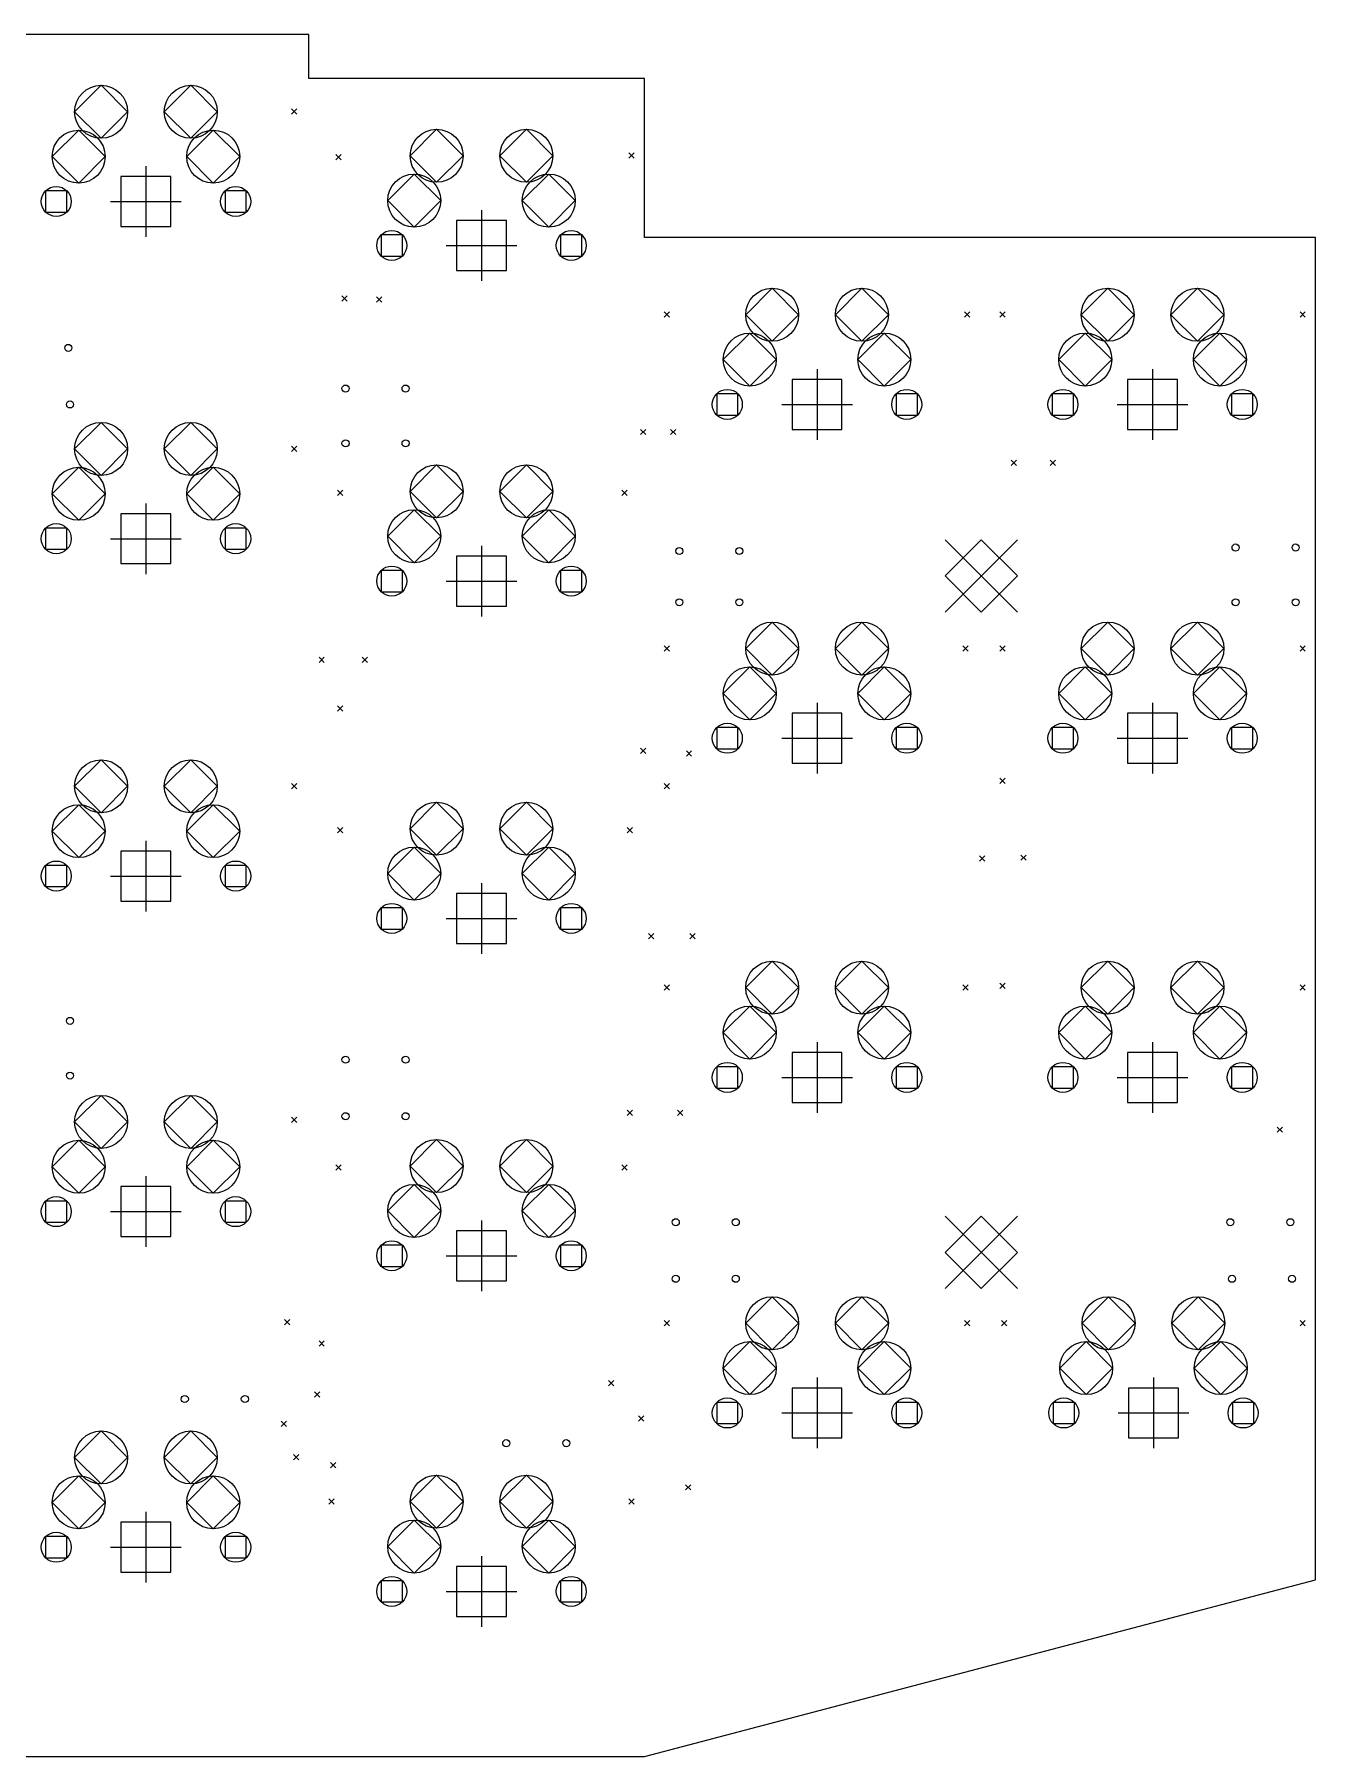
# Model space of a CAD drawing. Extents: x 77 to 225, y -213 to -36.
# Drawn here: x 152.2 to 224.7, y -133.1 to -35.6 of the extents above; entities that cross this region are included whole.
import ezdxf

# ---------------------------------------------------------------- set-up
doc = ezdxf.new("R2010")
doc.units = 0
doc.layers.add('BLACK', color=7, linetype='CONTINUOUS')

msp = doc.modelspace()

# ---------------------------------------------------------------- linework, layer by layer
at = {"layer": 'BLACK', "linetype": 'CONTINUOUS'}
for p, q in [((167.73, -35.552), (149.73, -35.552)), ((167.73, -38.052), (167.73, -35.552)), ((155.96, -38.43), (154.46, -39.93)), ((157.46, -39.93), (155.96, -38.43)), ((161.04, -38.43), (159.54, -39.93)), ((162.54, -39.93), (161.04, -38.43)), ((186.73, -38.052), (167.73, -38.052)), ((186.73, -47.052), (186.73, -38.052)), ((154.46, -39.93), (155.96, -41.43)), ((155.96, -41.43), (157.46, -39.93)), ((159.54, -39.93), (161.04, -41.43)), ((161.04, -41.43), (162.54, -39.93)), ((166.75, -39.76), (167.05, -40.06)), ((167.05, -39.76), (166.75, -40.06)), ((174.96, -40.92), (173.46, -42.42)), ((176.46, -42.42), (174.96, -40.92)), ((180.04, -40.92), (178.54, -42.42)), ((181.54, -42.42), (180.04, -40.92)), ((154.69, -40.97), (153.19, -42.47)), ((156.19, -42.47), (154.69, -40.97)), ((162.31, -40.97), (160.81, -42.47)), ((163.81, -42.47), (162.31, -40.97)), ((153.19, -42.47), (154.69, -43.97)), ((154.69, -43.97), (156.19, -42.47)), ((160.81, -42.47), (162.31, -43.97)), ((162.31, -43.97), (163.81, -42.47)), ((169.25, -42.35), (169.55, -42.65)), ((169.55, -42.35), (169.25, -42.65)), ((173.46, -42.42), (174.96, -43.92)), ((174.96, -43.92), (176.46, -42.42)), ((178.54, -42.42), (180.04, -43.92)), ((180.04, -43.92), (181.54, -42.42)), ((185.85, -42.26), (186.15, -42.56)), ((186.15, -42.26), (185.85, -42.56)), ((159.914, -43.5958), (157.086, -43.5958)), ((157.086, -43.5958), (157.086, -46.4242)), ((158.5, -43.01), (158.5, -47.01)), ((159.914, -46.4242), (159.914, -43.5958)), ((173.69, -43.46), (172.19, -44.96)), ((175.19, -44.96), (173.69, -43.46)), ((181.31, -43.46), (179.81, -44.96)), ((182.81, -44.96), (181.31, -43.46)), ((154.021, -44.409), (152.819, -44.409)), ((152.819, -44.409), (152.819, -45.611)), ((154.021, -45.611), (154.021, -44.409)), ((164.181, -44.409), (162.979, -44.409)), ((162.979, -44.409), (162.979, -45.611)), ((164.181, -45.611), (164.181, -44.409)), ((152.819, -45.611), (154.021, -45.611)), ((156.5, -45.01), (160.5, -45.01)), ((162.979, -45.611), (164.181, -45.611)), ((172.19, -44.96), (173.69, -46.46)), ((173.69, -46.46), (175.19, -44.96)), ((177.5, -45.5), (177.5, -49.5)), ((179.81, -44.96), (181.31, -46.46)), ((181.31, -46.46), (182.81, -44.96)), ((157.086, -46.4242), (159.914, -46.4242)), ((178.914, -46.0858), (176.086, -46.0858)), ((176.086, -46.0858), (176.086, -48.9142)), ((178.914, -48.9142), (178.914, -46.0858)), ((173.021, -46.899), (171.819, -46.899)), ((171.819, -46.899), (171.819, -48.101)), ((173.021, -48.101), (173.021, -46.899)), ((175.5, -47.5), (179.5, -47.5)), ((183.181, -46.899), (181.979, -46.899)), ((181.979, -46.899), (181.979, -48.101)), ((183.181, -48.101), (183.181, -46.899)), ((224.73, -47.052), (186.73, -47.052)), ((224.73, -123.052), (224.73, -47.052)), ((171.819, -48.101), (173.021, -48.101)), ((181.979, -48.101), (183.181, -48.101)), ((176.086, -48.9142), (178.914, -48.9142)), ((169.6, -50.36), (169.9, -50.66)), ((169.9, -50.36), (169.6, -50.66)), ((171.55, -50.41), (171.85, -50.71)), ((171.85, -50.41), (171.55, -50.71)), ((193.96, -49.92), (192.46, -51.42)), ((195.46, -51.42), (193.96, -49.92)), ((199.04, -49.92), (197.54, -51.42)), ((200.54, -51.42), (199.04, -49.92)), ((212.96, -49.92), (211.46, -51.42)), ((214.46, -51.42), (212.96, -49.92)), ((218.04, -49.92), (216.54, -51.42)), ((219.54, -51.42), (218.04, -49.92)), ((187.85, -51.26), (188.15, -51.56)), ((188.15, -51.26), (187.85, -51.56)), ((192.46, -51.42), (193.96, -52.92)), ((193.96, -52.92), (195.46, -51.42)), ((197.54, -51.42), (199.04, -52.92)), ((199.04, -52.92), (200.54, -51.42)), ((204.85, -51.26), (205.15, -51.56)), ((205.15, -51.26), (204.85, -51.56)), ((206.85, -51.26), (207.15, -51.56)), ((207.15, -51.26), (206.85, -51.56)), ((211.46, -51.42), (212.96, -52.92)), ((212.96, -52.92), (214.46, -51.42)), ((216.54, -51.42), (218.04, -52.92)), ((218.04, -52.92), (219.54, -51.42)), ((223.85, -51.26), (224.15, -51.56)), ((224.15, -51.26), (223.85, -51.56)), ((192.69, -52.46), (191.19, -53.96)), ((194.19, -53.96), (192.69, -52.46)), ((200.31, -52.46), (198.81, -53.96)), ((201.81, -53.96), (200.31, -52.46)), ((211.69, -52.46), (210.19, -53.96)), ((213.19, -53.96), (211.69, -52.46)), ((219.31, -52.46), (217.81, -53.96)), ((220.81, -53.96), (219.31, -52.46)), ((191.19, -53.96), (192.69, -55.46)), ((192.69, -55.46), (194.19, -53.96)), ((196.5, -54.5), (196.5, -58.5)), ((198.81, -53.96), (200.31, -55.46)), ((200.31, -55.46), (201.81, -53.96)), ((210.19, -53.96), (211.69, -55.46)), ((211.69, -55.46), (213.19, -53.96)), ((215.5, -54.5), (215.5, -58.5)), ((217.81, -53.96), (219.31, -55.46)), ((219.31, -55.46), (220.81, -53.96)), ((197.914, -55.0858), (195.086, -55.0858)), ((195.086, -55.0858), (195.086, -57.9142)), ((197.914, -57.9142), (197.914, -55.0858)), ((216.914, -55.0858), (214.086, -55.0858)), ((214.086, -55.0858), (214.086, -57.9142)), ((216.914, -57.9142), (216.914, -55.0858)), ((192.021, -55.899), (190.819, -55.899)), ((190.819, -55.899), (190.819, -57.101)), ((192.021, -57.101), (192.021, -55.899)), ((194.5, -56.5), (198.5, -56.5)), ((202.181, -55.899), (200.979, -55.899)), ((200.979, -55.899), (200.979, -57.101)), ((202.181, -57.101), (202.181, -55.899)), ((211.021, -55.899), (209.819, -55.899)), ((209.819, -55.899), (209.819, -57.101)), ((211.021, -57.101), (211.021, -55.899)), ((213.5, -56.5), (217.5, -56.5)), ((221.181, -55.899), (219.979, -55.899)), ((219.979, -55.899), (219.979, -57.101)), ((221.181, -57.101), (221.181, -55.899)), ((155.96, -57.52), (154.46, -59.02)), ((157.46, -59.02), (155.96, -57.52)), ((161.04, -57.52), (159.54, -59.02)), ((162.54, -59.02), (161.04, -57.52)), ((190.819, -57.101), (192.021, -57.101)), ((200.979, -57.101), (202.181, -57.101)), ((209.819, -57.101), (211.021, -57.101)), ((219.979, -57.101), (221.181, -57.101)), ((186.5, -57.91), (186.8, -58.21)), ((186.8, -57.91), (186.5, -58.21)), ((188.2, -57.91), (188.5, -58.21)), ((188.5, -57.91), (188.2, -58.21)), ((195.086, -57.9142), (197.914, -57.9142)), ((214.086, -57.9142), (216.914, -57.9142)), ((154.46, -59.02), (155.96, -60.52)), ((155.96, -60.52), (157.46, -59.02)), ((159.54, -59.02), (161.04, -60.52)), ((161.04, -60.52), (162.54, -59.02)), ((166.75, -58.86), (167.05, -59.16)), ((167.05, -58.86), (166.75, -59.16)), ((154.69, -60.06), (153.19, -61.56)), ((156.19, -61.56), (154.69, -60.06)), ((162.31, -60.06), (160.81, -61.56)), ((163.81, -61.56), (162.31, -60.06)), ((174.96, -59.92), (173.46, -61.42)), ((176.46, -61.42), (174.96, -59.92)), ((180.04, -59.92), (178.54, -61.42)), ((181.54, -61.42), (180.04, -59.92)), ((207.5, -59.66), (207.8, -59.96)), ((207.8, -59.66), (207.5, -59.96)), ((209.7, -59.66), (210, -59.96)), ((210, -59.66), (209.7, -59.96)), ((169.35, -61.35), (169.65, -61.65)), ((169.65, -61.35), (169.35, -61.65)), ((173.46, -61.42), (174.96, -62.92)), ((174.96, -62.92), (176.46, -61.42)), ((178.54, -61.42), (180.04, -62.92)), ((180.04, -62.92), (181.54, -61.42)), ((185.45, -61.35), (185.75, -61.65)), ((185.75, -61.35), (185.45, -61.65)), ((153.19, -61.56), (154.69, -63.06)), ((154.69, -63.06), (156.19, -61.56)), ((158.5, -62.1), (158.5, -66.1)), ((160.81, -61.56), (162.31, -63.06)), ((162.31, -63.06), (163.81, -61.56)), ((159.914, -62.6858), (157.086, -62.6858)), ((157.086, -62.6858), (157.086, -65.5142)), ((159.914, -65.5142), (159.914, -62.6858)), ((173.69, -62.46), (172.19, -63.96)), ((175.19, -63.96), (173.69, -62.46)), ((181.31, -62.46), (179.81, -63.96)), ((182.81, -63.96), (181.31, -62.46)), ((154.021, -63.499), (152.819, -63.499)), ((152.819, -63.499), (152.819, -64.701)), ((154.021, -64.701), (154.021, -63.499)), ((156.5, -64.1), (160.5, -64.1)), ((164.181, -63.499), (162.979, -63.499)), ((162.979, -63.499), (162.979, -64.701)), ((164.181, -64.701), (164.181, -63.499)), ((172.19, -63.96), (173.69, -65.46)), ((173.69, -65.46), (175.19, -63.96)), ((179.81, -63.96), (181.31, -65.46)), ((181.31, -65.46), (182.81, -63.96)), ((203.75, -64.16), (207.85, -68.26)), ((207.85, -64.16), (203.75, -68.26)), ((205.8, -64.16), (203.75, -66.21)), ((207.85, -66.21), (205.8, -64.16)), ((152.819, -64.701), (154.021, -64.701)), ((162.979, -64.701), (164.181, -64.701)), ((178.914, -65.0858), (176.086, -65.0858)), ((176.086, -65.0858), (176.086, -67.9142)), ((177.5, -64.5), (177.5, -68.5)), ((178.914, -67.9142), (178.914, -65.0858)), ((157.086, -65.5142), (159.914, -65.5142)), ((173.021, -65.899), (171.819, -65.899)), ((171.819, -65.899), (171.819, -67.101)), ((173.021, -67.101), (173.021, -65.899)), ((183.181, -65.899), (181.979, -65.899)), ((181.979, -65.899), (181.979, -67.101)), ((183.181, -67.101), (183.181, -65.899)), ((203.75, -66.21), (205.8, -68.26)), ((205.8, -68.26), (207.85, -66.21)), ((171.819, -67.101), (173.021, -67.101)), ((175.5, -66.5), (179.5, -66.5)), ((181.979, -67.101), (183.181, -67.101)), ((176.086, -67.9142), (178.914, -67.9142)), ((193.96, -68.82), (192.46, -70.32)), ((195.46, -70.32), (193.96, -68.82)), ((199.04, -68.82), (197.54, -70.32)), ((200.54, -70.32), (199.04, -68.82)), ((212.96, -68.82), (211.46, -70.32)), ((214.46, -70.32), (212.96, -68.82)), ((218.04, -68.82), (216.54, -70.32)), ((219.54, -70.32), (218.04, -68.82)), ((187.85, -70.16), (188.15, -70.46)), ((188.15, -70.16), (187.85, -70.46)), ((204.75, -70.16), (205.05, -70.46)), ((205.05, -70.16), (204.75, -70.46)), ((206.85, -70.16), (207.15, -70.46)), ((207.15, -70.16), (206.85, -70.46)), ((223.85, -70.16), (224.15, -70.46)), ((224.15, -70.16), (223.85, -70.46)), ((168.3, -70.81), (168.6, -71.11)), ((168.6, -70.81), (168.3, -71.11)), ((170.75, -70.81), (171.05, -71.11)), ((171.05, -70.81), (170.75, -71.11)), ((192.46, -70.32), (193.96, -71.82)), ((193.96, -71.82), (195.46, -70.32)), ((197.54, -70.32), (199.04, -71.82)), ((199.04, -71.82), (200.54, -70.32)), ((211.46, -70.32), (212.96, -71.82)), ((212.96, -71.82), (214.46, -70.32)), ((216.54, -70.32), (218.04, -71.82)), ((218.04, -71.82), (219.54, -70.32)), ((192.69, -71.36), (191.19, -72.86)), ((194.19, -72.86), (192.69, -71.36)), ((200.31, -71.36), (198.81, -72.86)), ((201.81, -72.86), (200.31, -71.36)), ((211.69, -71.36), (210.19, -72.86)), ((213.19, -72.86), (211.69, -71.36)), ((219.31, -71.36), (217.81, -72.86)), ((220.81, -72.86), (219.31, -71.36)), ((191.19, -72.86), (192.69, -74.36)), ((192.69, -74.36), (194.19, -72.86)), ((198.81, -72.86), (200.31, -74.36)), ((200.31, -74.36), (201.81, -72.86)), ((210.19, -72.86), (211.69, -74.36)), ((211.69, -74.36), (213.19, -72.86)), ((217.81, -72.86), (219.31, -74.36)), ((219.31, -74.36), (220.81, -72.86)), ((169.35, -73.56), (169.65, -73.86)), ((169.65, -73.56), (169.35, -73.86)), ((197.914, -73.9858), (195.086, -73.9858)), ((195.086, -73.9858), (195.086, -76.8142)), ((196.5, -73.4), (196.5, -77.4)), ((197.914, -76.8142), (197.914, -73.9858)), ((216.914, -73.9858), (214.086, -73.9858)), ((214.086, -73.9858), (214.086, -76.8142)), ((215.5, -73.4), (215.5, -77.4)), ((216.914, -76.8142), (216.914, -73.9858)), ((192.021, -74.799), (190.819, -74.799)), ((190.819, -74.799), (190.819, -76.001)), ((192.021, -76.001), (192.021, -74.799)), ((202.181, -74.799), (200.979, -74.799)), ((200.979, -74.799), (200.979, -76.001)), ((202.181, -76.001), (202.181, -74.799)), ((211.021, -74.799), (209.819, -74.799)), ((209.819, -74.799), (209.819, -76.001)), ((211.021, -76.001), (211.021, -74.799)), ((221.181, -74.799), (219.979, -74.799)), ((219.979, -74.799), (219.979, -76.001)), ((221.181, -76.001), (221.181, -74.799)), ((186.5, -75.96), (186.8, -76.26)), ((186.8, -75.96), (186.5, -76.26)), ((190.819, -76.001), (192.021, -76.001)), ((194.5, -75.4), (198.5, -75.4)), ((200.979, -76.001), (202.181, -76.001)), ((209.819, -76.001), (211.021, -76.001)), ((213.5, -75.4), (217.5, -75.4)), ((219.979, -76.001), (221.181, -76.001)), ((155.96, -76.62), (154.46, -78.12)), ((157.46, -78.12), (155.96, -76.62)), ((161.04, -76.62), (159.54, -78.12)), ((162.54, -78.12), (161.04, -76.62)), ((189.1, -76.11), (189.4, -76.41)), ((189.4, -76.11), (189.1, -76.41)), ((195.086, -76.8142), (197.914, -76.8142)), ((214.086, -76.8142), (216.914, -76.8142)), ((166.75, -77.96), (167.05, -78.26)), ((167.05, -77.96), (166.75, -78.26)), ((187.85, -77.96), (188.15, -78.26)), ((188.15, -77.96), (187.85, -78.26)), ((206.85, -77.66), (207.15, -77.96)), ((207.15, -77.66), (206.85, -77.96)), ((154.46, -78.12), (155.96, -79.62)), ((155.96, -79.62), (157.46, -78.12)), ((159.54, -78.12), (161.04, -79.62)), ((161.04, -79.62), (162.54, -78.12)), ((154.69, -79.16), (153.19, -80.66)), ((156.19, -80.66), (154.69, -79.16)), ((162.31, -79.16), (160.81, -80.66)), ((163.81, -80.66), (162.31, -79.16)), ((174.96, -79.02), (173.46, -80.52)), ((176.46, -80.52), (174.96, -79.02)), ((180.04, -79.02), (178.54, -80.52)), ((181.54, -80.52), (180.04, -79.02)), ((153.19, -80.66), (154.69, -82.16)), ((154.69, -82.16), (156.19, -80.66)), ((160.81, -80.66), (162.31, -82.16)), ((162.31, -82.16), (163.81, -80.66)), ((169.35, -80.45), (169.65, -80.75)), ((169.65, -80.45), (169.35, -80.75)), ((173.46, -80.52), (174.96, -82.02)), ((174.96, -82.02), (176.46, -80.52)), ((178.54, -80.52), (180.04, -82.02)), ((180.04, -82.02), (181.54, -80.52)), ((185.75, -80.45), (186.05, -80.75)), ((186.05, -80.45), (185.75, -80.75)), ((159.914, -81.7858), (157.086, -81.7858)), ((157.086, -81.7858), (157.086, -84.6142)), ((158.5, -81.2), (158.5, -85.2)), ((159.914, -84.6142), (159.914, -81.7858)), ((173.69, -81.56), (172.19, -83.06)), ((175.19, -83.06), (173.69, -81.56)), ((181.31, -81.56), (179.81, -83.06)), ((182.81, -83.06), (181.31, -81.56)), ((154.021, -82.599), (152.819, -82.599)), ((152.819, -82.599), (152.819, -83.801)), ((154.021, -83.801), (154.021, -82.599)), ((164.181, -82.599), (162.979, -82.599)), ((162.979, -82.599), (162.979, -83.801)), ((164.181, -83.801), (164.181, -82.599)), ((205.7, -82.06), (206, -82.36)), ((206, -82.06), (205.7, -82.36)), ((208.05, -82.01), (208.35, -82.31)), ((208.35, -82.01), (208.05, -82.31)), ((152.819, -83.801), (154.021, -83.801)), ((156.5, -83.2), (160.5, -83.2)), ((162.979, -83.801), (164.181, -83.801)), ((172.19, -83.06), (173.69, -84.56)), ((173.69, -84.56), (175.19, -83.06)), ((177.5, -83.6), (177.5, -87.6)), ((179.81, -83.06), (181.31, -84.56)), ((181.31, -84.56), (182.81, -83.06)), ((157.086, -84.6142), (159.914, -84.6142)), ((178.914, -84.1858), (176.086, -84.1858)), ((176.086, -84.1858), (176.086, -87.0142)), ((178.914, -87.0142), (178.914, -84.1858)), ((173.021, -84.999), (171.819, -84.999)), ((171.819, -84.999), (171.819, -86.201)), ((173.021, -86.201), (173.021, -84.999)), ((175.5, -85.6), (179.5, -85.6)), ((183.181, -84.999), (181.979, -84.999)), ((181.979, -84.999), (181.979, -86.201)), ((183.181, -86.201), (183.181, -84.999)), ((171.819, -86.201), (173.021, -86.201)), ((181.979, -86.201), (183.181, -86.201)), ((186.95, -86.46), (187.25, -86.76)), ((187.25, -86.46), (186.95, -86.76)), ((189.3, -86.46), (189.6, -86.76)), ((189.6, -86.46), (189.3, -86.76)), ((176.086, -87.0142), (178.914, -87.0142)), ((193.96, -88.02), (192.46, -89.52)), ((195.46, -89.52), (193.96, -88.02)), ((199.04, -88.02), (197.54, -89.52)), ((200.54, -89.52), (199.04, -88.02)), ((212.96, -88.02), (211.46, -89.52)), ((214.46, -89.52), (212.96, -88.02)), ((218.04, -88.02), (216.54, -89.52)), ((219.54, -89.52), (218.04, -88.02)), ((187.85, -89.36), (188.15, -89.66)), ((188.15, -89.36), (187.85, -89.66)), ((192.46, -89.52), (193.96, -91.02)), ((193.96, -91.02), (195.46, -89.52)), ((197.54, -89.52), (199.04, -91.02)), ((199.04, -91.02), (200.54, -89.52)), ((204.75, -89.36), (205.05, -89.66)), ((205.05, -89.36), (204.75, -89.66)), ((206.85, -89.26), (207.15, -89.56)), ((207.15, -89.26), (206.85, -89.56)), ((211.46, -89.52), (212.96, -91.02)), ((212.96, -91.02), (214.46, -89.52)), ((216.54, -89.52), (218.04, -91.02)), ((218.04, -91.02), (219.54, -89.52)), ((223.85, -89.36), (224.15, -89.66)), ((224.15, -89.36), (223.85, -89.66)), ((192.69, -90.56), (191.19, -92.06)), ((194.19, -92.06), (192.69, -90.56)), ((200.31, -90.56), (198.81, -92.06)), ((201.81, -92.06), (200.31, -90.56)), ((211.69, -90.56), (210.19, -92.06)), ((213.19, -92.06), (211.69, -90.56)), ((219.31, -90.56), (217.81, -92.06)), ((220.81, -92.06), (219.31, -90.56)), ((191.19, -92.06), (192.69, -93.56)), ((192.69, -93.56), (194.19, -92.06)), ((196.5, -92.6), (196.5, -96.6)), ((198.81, -92.06), (200.31, -93.56)), ((200.31, -93.56), (201.81, -92.06)), ((210.19, -92.06), (211.69, -93.56)), ((211.69, -93.56), (213.19, -92.06)), ((215.5, -92.6), (215.5, -96.6)), ((217.81, -92.06), (219.31, -93.56)), ((219.31, -93.56), (220.81, -92.06)), ((197.914, -93.1858), (195.086, -93.1858)), ((195.086, -93.1858), (195.086, -96.0142)), ((197.914, -96.0142), (197.914, -93.1858)), ((216.914, -93.1858), (214.086, -93.1858)), ((214.086, -93.1858), (214.086, -96.0142)), ((216.914, -96.0142), (216.914, -93.1858)), ((192.021, -93.999), (190.819, -93.999)), ((190.819, -93.999), (190.819, -95.201)), ((192.021, -95.201), (192.021, -93.999)), ((202.181, -93.999), (200.979, -93.999)), ((200.979, -93.999), (200.979, -95.201)), ((202.181, -95.201), (202.181, -93.999)), ((211.021, -93.999), (209.819, -93.999)), ((209.819, -93.999), (209.819, -95.201)), ((211.021, -95.201), (211.021, -93.999)), ((221.181, -93.999), (219.979, -93.999)), ((219.979, -93.999), (219.979, -95.201)), ((221.181, -95.201), (221.181, -93.999)), ((190.819, -95.201), (192.021, -95.201)), ((194.5, -94.6), (198.5, -94.6)), ((200.979, -95.201), (202.181, -95.201)), ((209.819, -95.201), (211.021, -95.201)), ((213.5, -94.6), (217.5, -94.6)), ((219.979, -95.201), (221.181, -95.201)), ((155.96, -95.62), (154.46, -97.12)), ((157.46, -97.12), (155.96, -95.62)), ((161.04, -95.62), (159.54, -97.12)), ((162.54, -97.12), (161.04, -95.62)), ((185.75, -96.46), (186.05, -96.76)), ((186.05, -96.46), (185.75, -96.76)), ((188.6, -96.46), (188.9, -96.76)), ((188.9, -96.46), (188.6, -96.76)), ((195.086, -96.0142), (197.914, -96.0142)), ((214.086, -96.0142), (216.914, -96.0142)), ((154.46, -97.12), (155.96, -98.62)), ((155.96, -98.62), (157.46, -97.12)), ((159.54, -97.12), (161.04, -98.62)), ((161.04, -98.62), (162.54, -97.12)), ((166.75, -96.86), (167.05, -97.16)), ((167.05, -96.86), (166.75, -97.16)), ((222.55, -97.41), (222.85, -97.71)), ((222.85, -97.41), (222.55, -97.71)), ((154.69, -98.16), (153.19, -99.66)), ((156.19, -99.66), (154.69, -98.16)), ((162.31, -98.16), (160.81, -99.66)), ((163.81, -99.66), (162.31, -98.16)), ((174.96, -98.12), (173.46, -99.62)), ((176.46, -99.62), (174.96, -98.12)), ((180.04, -98.12), (178.54, -99.62)), ((181.54, -99.62), (180.04, -98.12)), ((153.19, -99.66), (154.69, -101.16)), ((154.69, -101.16), (156.19, -99.66)), ((158.5, -100.2), (158.5, -104.2)), ((160.81, -99.66), (162.31, -101.16)), ((162.31, -101.16), (163.81, -99.66)), ((169.25, -99.55), (169.55, -99.85)), ((169.55, -99.55), (169.25, -99.85)), ((173.46, -99.62), (174.96, -101.12)), ((174.96, -101.12), (176.46, -99.62)), ((178.54, -99.62), (180.04, -101.12)), ((180.04, -101.12), (181.54, -99.62)), ((185.45, -99.55), (185.75, -99.85)), ((185.75, -99.55), (185.45, -99.85)), ((159.914, -100.786), (157.086, -100.786)), ((157.086, -100.786), (157.086, -103.614)), ((159.914, -103.614), (159.914, -100.786)), ((173.69, -100.66), (172.19, -102.16)), ((175.19, -102.16), (173.69, -100.66)), ((181.31, -100.66), (179.81, -102.16)), ((182.81, -102.16), (181.31, -100.66)), ((154.021, -101.599), (152.819, -101.599)), ((152.819, -101.599), (152.819, -102.801)), ((154.021, -102.801), (154.021, -101.599)), ((156.5, -102.2), (160.5, -102.2)), ((164.181, -101.599), (162.979, -101.599)), ((162.979, -101.599), (162.979, -102.801)), ((164.181, -102.801), (164.181, -101.599)), ((172.19, -102.16), (173.69, -103.66)), ((173.69, -103.66), (175.19, -102.16)), ((179.81, -102.16), (181.31, -103.66)), ((181.31, -103.66), (182.81, -102.16)), ((152.819, -102.801), (154.021, -102.801)), ((162.979, -102.801), (164.181, -102.801)), ((178.914, -103.286), (176.086, -103.286)), ((176.086, -103.286), (176.086, -106.114)), ((177.5, -102.7), (177.5, -106.7)), ((178.914, -106.114), (178.914, -103.286)), ((203.75, -102.46), (207.85, -106.56)), ((207.85, -102.46), (203.75, -106.56)), ((205.8, -102.46), (203.75, -104.51)), ((207.85, -104.51), (205.8, -102.46)), ((157.086, -103.614), (159.914, -103.614)), ((173.021, -104.099), (171.819, -104.099)), ((171.819, -104.099), (171.819, -105.301)), ((173.021, -105.301), (173.021, -104.099)), ((183.181, -104.099), (181.979, -104.099)), ((181.979, -104.099), (181.979, -105.301)), ((183.181, -105.301), (183.181, -104.099)), ((175.5, -104.7), (179.5, -104.7)), ((203.75, -104.51), (205.8, -106.56)), ((205.8, -106.56), (207.85, -104.51)), ((171.819, -105.301), (173.021, -105.301)), ((176.086, -106.114), (178.914, -106.114)), ((181.979, -105.301), (183.181, -105.301)), ((193.96, -107.02), (192.46, -108.52)), ((195.46, -108.52), (193.96, -107.02)), ((199.04, -107.02), (197.54, -108.52)), ((200.54, -108.52), (199.04, -107.02)), ((213.01, -107.02), (211.51, -108.52)), ((214.51, -108.52), (213.01, -107.02)), ((218.09, -107.02), (216.59, -108.52)), ((219.59, -108.52), (218.09, -107.02)), ((166.35, -108.31), (166.65, -108.61)), ((166.65, -108.31), (166.35, -108.61)), ((187.85, -108.36), (188.15, -108.66)), ((188.15, -108.36), (187.85, -108.66)), ((192.46, -108.52), (193.96, -110.02)), ((193.96, -110.02), (195.46, -108.52)), ((197.54, -108.52), (199.04, -110.02)), ((199.04, -110.02), (200.54, -108.52)), ((204.85, -108.36), (205.15, -108.66)), ((205.15, -108.36), (204.85, -108.66)), ((206.95, -108.36), (207.25, -108.66)), ((207.25, -108.36), (206.95, -108.66)), ((211.51, -108.52), (213.01, -110.02)), ((213.01, -110.02), (214.51, -108.52)), ((216.59, -108.52), (218.09, -110.02)), ((218.09, -110.02), (219.59, -108.52)), ((223.85, -108.36), (224.15, -108.66)), ((224.15, -108.36), (223.85, -108.66)), ((168.3, -109.51), (168.6, -109.81)), ((168.6, -109.51), (168.3, -109.81)), ((192.69, -109.56), (191.19, -111.06)), ((194.19, -111.06), (192.69, -109.56)), ((200.31, -109.56), (198.81, -111.06)), ((201.81, -111.06), (200.31, -109.56)), ((211.74, -109.56), (210.24, -111.06)), ((213.24, -111.06), (211.74, -109.56)), ((219.36, -109.56), (217.86, -111.06)), ((220.86, -111.06), (219.36, -109.56)), ((191.19, -111.06), (192.69, -112.56)), ((192.69, -112.56), (194.19, -111.06)), ((198.81, -111.06), (200.31, -112.56)), ((200.31, -112.56), (201.81, -111.06)), ((210.24, -111.06), (211.74, -112.56)), ((211.74, -112.56), (213.24, -111.06)), ((217.86, -111.06), (219.36, -112.56)), ((219.36, -112.56), (220.86, -111.06)), ((184.7, -111.76), (185, -112.06)), ((185, -111.76), (184.7, -112.06)), ((196.5, -111.6), (196.5, -115.6)), ((215.55, -111.6), (215.55, -115.6)), ((168.05, -112.41), (168.35, -112.71)), ((168.35, -112.41), (168.05, -112.71)), ((192.021, -112.999), (190.819, -112.999)), ((190.819, -112.999), (190.819, -114.201)), ((192.021, -114.201), (192.021, -112.999)), ((197.914, -112.186), (195.086, -112.186)), ((195.086, -112.186), (195.086, -115.014)), ((197.914, -115.014), (197.914, -112.186)), ((202.181, -112.999), (200.979, -112.999)), ((200.979, -112.999), (200.979, -114.201)), ((202.181, -114.201), (202.181, -112.999)), ((211.071, -112.999), (209.869, -112.999)), ((209.869, -112.999), (209.869, -114.201)), ((211.071, -114.201), (211.071, -112.999)), ((216.964, -112.186), (214.136, -112.186)), ((214.136, -112.186), (214.136, -115.014)), ((216.964, -115.014), (216.964, -112.186)), ((221.231, -112.999), (220.029, -112.999)), ((220.029, -112.999), (220.029, -114.201)), ((221.231, -114.201), (221.231, -112.999)), ((166.15, -114.06), (166.45, -114.36)), ((166.45, -114.06), (166.15, -114.36)), ((186.4, -113.76), (186.7, -114.06)), ((186.7, -113.76), (186.4, -114.06)), ((194.5, -113.6), (198.5, -113.6)), ((213.55, -113.6), (217.55, -113.6)), ((155.96, -114.62), (154.46, -116.12)), ((157.46, -116.12), (155.96, -114.62)), ((161.04, -114.62), (159.54, -116.12)), ((162.54, -116.12), (161.04, -114.62)), ((190.819, -114.201), (192.021, -114.201)), ((195.086, -115.014), (197.914, -115.014)), ((200.979, -114.201), (202.181, -114.201)), ((209.869, -114.201), (211.071, -114.201)), ((214.136, -115.014), (216.964, -115.014)), ((220.029, -114.201), (221.231, -114.201)), ((166.85, -115.96), (167.15, -116.26)), ((167.15, -115.96), (166.85, -116.26)), ((154.46, -116.12), (155.96, -117.62)), ((155.96, -117.62), (157.46, -116.12)), ((159.54, -116.12), (161.04, -117.62)), ((161.04, -117.62), (162.54, -116.12)), ((168.95, -116.41), (169.25, -116.71)), ((169.25, -116.41), (168.95, -116.71)), ((154.69, -117.16), (153.19, -118.66)), ((156.19, -118.66), (154.69, -117.16)), ((162.31, -117.16), (160.81, -118.66)), ((163.81, -118.66), (162.31, -117.16)), ((174.96, -117.12), (173.46, -118.62)), ((176.46, -118.62), (174.96, -117.12)), ((180.04, -117.12), (178.54, -118.62)), ((181.54, -118.62), (180.04, -117.12)), ((189.05, -117.66), (189.35, -117.96)), ((189.35, -117.66), (189.05, -117.96)), ((153.19, -118.66), (154.69, -120.16)), ((154.69, -120.16), (156.19, -118.66)), ((160.81, -118.66), (162.31, -120.16)), ((162.31, -120.16), (163.81, -118.66)), ((168.85, -118.46), (169.15, -118.76)), ((169.15, -118.46), (168.85, -118.76)), ((173.46, -118.62), (174.96, -120.12)), ((174.96, -120.12), (176.46, -118.62)), ((178.54, -118.62), (180.04, -120.12)), ((180.04, -120.12), (181.54, -118.62)), ((185.85, -118.46), (186.15, -118.76)), ((186.15, -118.46), (185.85, -118.76)), ((159.914, -119.786), (157.086, -119.786)), ((157.086, -119.786), (157.086, -122.614)), ((158.5, -119.2), (158.5, -123.2)), ((159.914, -122.614), (159.914, -119.786)), ((173.69, -119.66), (172.19, -121.16)), ((175.19, -121.16), (173.69, -119.66)), ((181.31, -119.66), (179.81, -121.16)), ((182.81, -121.16), (181.31, -119.66)), ((154.021, -120.599), (152.819, -120.599)), ((152.819, -120.599), (152.819, -121.801)), ((154.021, -121.801), (154.021, -120.599)), ((164.181, -120.599), (162.979, -120.599)), ((162.979, -120.599), (162.979, -121.801)), ((164.181, -121.801), (164.181, -120.599)), ((152.819, -121.801), (154.021, -121.801)), ((156.5, -121.2), (160.5, -121.2)), ((162.979, -121.801), (164.181, -121.801)), ((172.19, -121.16), (173.69, -122.66)), ((173.69, -122.66), (175.19, -121.16)), ((177.5, -121.7), (177.5, -125.7)), ((179.81, -121.16), (181.31, -122.66)), ((181.31, -122.66), (182.81, -121.16)), ((157.086, -122.614), (159.914, -122.614)), ((178.914, -122.286), (176.086, -122.286)), ((176.086, -122.286), (176.086, -125.114)), ((178.914, -125.114), (178.914, -122.286)), ((173.021, -123.099), (171.819, -123.099)), ((171.819, -123.099), (171.819, -124.301)), ((173.021, -124.301), (173.021, -123.099)), ((175.5, -123.7), (179.5, -123.7)), ((183.181, -123.099), (181.979, -123.099)), ((181.979, -123.099), (181.979, -124.301)), ((183.181, -124.301), (183.181, -123.099)), ((186.73, -133.052), (224.73, -123.052)), ((171.819, -124.301), (173.021, -124.301)), ((181.979, -124.301), (183.181, -124.301)), ((176.086, -125.114), (178.914, -125.114)), ((130.23, -133.052), (186.73, -133.052))]:
    msp.add_line(p, q, dxfattribs=at)
at = {"layer": 'BLACK'}
for centre, radius in [((155.96, -39.93), 1.5), ((161.04, -39.93), 1.5), ((174.96, -42.42), 1.5), ((180.04, -42.42), 1.5), ((154.69, -42.47), 1.5), ((162.31, -42.47), 1.5), ((173.69, -44.96), 1.5), ((181.31, -44.96), 1.5), ((153.42, -45.01), 0.85), ((163.58, -45.01), 0.85), ((172.42, -47.5), 0.85), ((182.58, -47.5), 0.85), ((193.96, -51.42), 1.5), ((199.04, -51.42), 1.5), ((212.96, -51.42), 1.5), ((218.04, -51.42), 1.5), ((192.69, -53.96), 1.5), ((200.31, -53.96), 1.5), ((211.69, -53.96), 1.5), ((219.31, -53.96), 1.5), ((154.1, -53.3), 0.2), ((169.8, -55.6), 0.2), ((173.2, -55.6), 0.2), ((154.2, -56.5), 0.2), ((191.42, -56.5), 0.85), ((201.58, -56.5), 0.85), ((210.42, -56.5), 0.85), ((220.58, -56.5), 0.85), ((155.96, -59.02), 1.5), ((161.04, -59.02), 1.5), ((169.8, -58.7), 0.2), ((173.2, -58.7), 0.2), ((154.69, -61.56), 1.5), ((162.31, -61.56), 1.5), ((174.96, -61.42), 1.5), ((180.04, -61.42), 1.5), ((153.42, -64.1), 0.85), ((163.58, -64.1), 0.85), ((173.69, -63.96), 1.5), ((181.31, -63.96), 1.5), ((188.7, -64.8), 0.2), ((192.1, -64.8), 0.2), ((220.2, -64.6), 0.2), ((223.6, -64.6), 0.2), ((172.42, -66.5), 0.85), ((182.58, -66.5), 0.85), ((188.7, -67.7), 0.2), ((192.1, -67.7), 0.2), ((220.2, -67.7), 0.2), ((223.6, -67.7), 0.2), ((193.96, -70.32), 1.5), ((199.04, -70.32), 1.5), ((212.96, -70.32), 1.5), ((218.04, -70.32), 1.5), ((192.69, -72.86), 1.5), ((200.31, -72.86), 1.5), ((211.69, -72.86), 1.5), ((219.31, -72.86), 1.5), ((191.42, -75.4), 0.85), ((201.58, -75.4), 0.85), ((210.42, -75.4), 0.85), ((220.58, -75.4), 0.85), ((155.96, -78.12), 1.5), ((161.04, -78.12), 1.5), ((154.69, -80.66), 1.5), ((162.31, -80.66), 1.5), ((174.96, -80.52), 1.5), ((180.04, -80.52), 1.5), ((173.69, -83.06), 1.5), ((181.31, -83.06), 1.5), ((153.42, -83.2), 0.85), ((163.58, -83.2), 0.85), ((172.42, -85.6), 0.85), ((182.58, -85.6), 0.85), ((193.96, -89.52), 1.5), ((199.04, -89.52), 1.5), ((212.96, -89.52), 1.5), ((218.04, -89.52), 1.5), ((192.69, -92.06), 1.5), ((200.31, -92.06), 1.5), ((211.69, -92.06), 1.5), ((219.31, -92.06), 1.5), ((154.2, -91.4), 0.2), ((169.8, -93.6), 0.2), ((173.2, -93.6), 0.2), ((154.2, -94.5), 0.2), ((191.42, -94.6), 0.85), ((201.58, -94.6), 0.85), ((210.42, -94.6), 0.85), ((220.58, -94.6), 0.85), ((155.96, -97.12), 1.5), ((161.04, -97.12), 1.5), ((169.8, -96.8), 0.2), ((173.2, -96.8), 0.2), ((154.69, -99.66), 1.5), ((162.31, -99.66), 1.5), ((174.96, -99.62), 1.5), ((180.04, -99.62), 1.5), ((153.42, -102.2), 0.85), ((163.58, -102.2), 0.85), ((173.69, -102.16), 1.5), ((181.31, -102.16), 1.5), ((188.5, -102.8), 0.2), ((191.9, -102.8), 0.2), ((219.9, -102.8), 0.2), ((223.3, -102.8), 0.2), ((172.42, -104.7), 0.85), ((182.58, -104.7), 0.85), ((188.5, -106), 0.2), ((191.9, -106), 0.2), ((220, -106), 0.2), ((223.4, -106), 0.2), ((193.96, -108.52), 1.5), ((199.04, -108.52), 1.5), ((213.01, -108.52), 1.5), ((218.09, -108.52), 1.5), ((192.69, -111.06), 1.5), ((200.31, -111.06), 1.5), ((211.74, -111.06), 1.5), ((219.36, -111.06), 1.5), ((160.7, -112.81), 0.2), ((164.1, -112.81), 0.2), ((191.42, -113.6), 0.85), ((201.58, -113.6), 0.85), ((210.47, -113.6), 0.85), ((220.63, -113.6), 0.85), ((155.96, -116.12), 1.5), ((161.04, -116.12), 1.5), ((178.9, -115.31), 0.2), ((182.3, -115.31), 0.2), ((154.69, -118.66), 1.5), ((162.31, -118.66), 1.5), ((174.96, -118.62), 1.5), ((180.04, -118.62), 1.5), ((173.69, -121.16), 1.5), ((181.31, -121.16), 1.5), ((153.42, -121.2), 0.85), ((163.58, -121.2), 0.85), ((172.42, -123.7), 0.85), ((182.58, -123.7), 0.85)]:
    msp.add_circle(centre, radius, dxfattribs=at)

doc.saveas('drawing.dxf')
